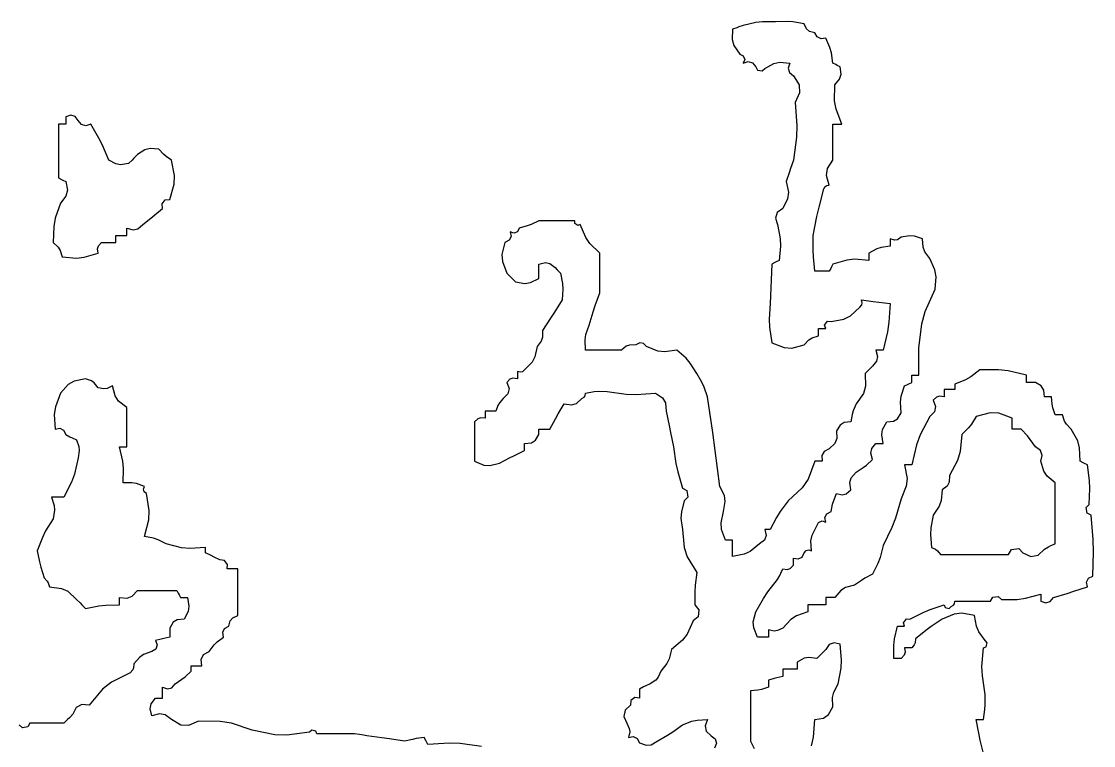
# Model space of a CAD drawing. Extents: x -737978 to 768813, y -372247 to 1140308.
# Drawn here: x -18288 to -17534, y -23814 to -23305 of the extents above; entities that cross this region are included whole.
import ezdxf

# ---------------------------------------------------------------- set-up
doc = ezdxf.new("R2010")
doc.units = 0
doc.header["$LTSCALE"] = 1000
doc.header["$MEASUREMENT"] = 0
doc.layers.get('0').update_dxf_attribs({"linetype": 'CONTINUOUS'})

# ---------------------------------------------------------------- blocks, each defined once
blk = doc.blocks.new('黄履优')
for p, q in [((1.247807, 0.604022), (1.241932, 0.602629)), ((1.250897, 0.604366), (1.247807, 0.604022)), ((1.256935, 0.604296), (1.250897, 0.604366)), ((1.262275, 0.60452), (1.256935, 0.604296)), ((1.265001, 0.60435), (1.262275, 0.60452)), ((1.270271, 0.603462), (1.265001, 0.60435)), ((1.271333, 0.601085), (1.270271, 0.603462)), ((1.236931, 0.600962), (1.236727, 0.596112)), ((1.238931, 0.601629), (1.236931, 0.600962)), ((1.239932, 0.601962), (1.238931, 0.601629)), ((1.241932, 0.602629), (1.239932, 0.601962)), ((1.272742, 0.59991), (1.271333, 0.601085)), ((1.275272, 0.599295), (1.272742, 0.59991)), ((1.276289, 0.597302), (1.275272, 0.599295)), ((1.236727, 0.596112), (1.23753, 0.593303)), ((1.23753, 0.593303), (1.240265, 0.589293)), ((1.27807, 0.596412), (1.276289, 0.597302)), ((1.280274, 0.596794), (1.27807, 0.596412)), ((1.282217, 0.592346), (1.280274, 0.596794)), ((1.240265, 0.589293), (1.241892, 0.588534)), ((1.241892, 0.588534), (1.242587, 0.586797)), ((1.282907, 0.589929), (1.282217, 0.592346)), ((1.283608, 0.585125), (1.282907, 0.589929)), ((1.242587, 0.586797), (1.241932, 0.585125)), ((1.241932, 0.585125), (1.244223, 0.585928)), ((1.244223, 0.585928), (1.246246, 0.58535)), ((1.246246, 0.58535), (1.247767, 0.583458)), ((1.247767, 0.583458), (1.248542, 0.581945)), ((1.251934, 0.582624), (1.256057, 0.58503)), ((1.256057, 0.58503), (1.258856, 0.58563)), ((1.258856, 0.58563), (1.263603, 0.585125)), ((1.263603, 0.585125), (1.2628, 0.582834)), ((1.284941, 0.584458), (1.283608, 0.585125)), ((1.285608, 0.584125), (1.284941, 0.584458)), ((1.286942, 0.583458), (1.285608, 0.584125)), ((1.287417, 0.58001), (1.286942, 0.583458)), ((1.248542, 0.581945), (1.250637, 0.581526)), ((1.250637, 0.581526), (1.251934, 0.582624)), ((1.2628, 0.582834), (1.263379, 0.580811)), ((1.263379, 0.580811), (1.26527, 0.57929)), ((1.26527, 0.57929), (1.26786, 0.574999)), ((1.286736, 0.57774), (1.287417, 0.58001)), ((1.26786, 0.574999), (1.2681, 0.571385)), ((1.284343, 0.567668), (1.284441, 0.575123)), ((1.284441, 0.575123), (1.286736, 0.57774)), ((1.2681, 0.571385), (1.266104, 0.566788)), ((1.266104, 0.566788), (1.266893, 0.556143)), ((1.285059, 0.563728), (1.284343, 0.567668)), ((1.287775, 0.556786), (1.285059, 0.563728)), ((0.929155, 0.560923), (0.926865, 0.56012)), ((0.926865, 0.56012), (0.926865, 0.558786)), ((0.926865, 0.558786), (0.926865, 0.558119)), ((0.931179, 0.560344), (0.929155, 0.560923)), ((0.932699, 0.558453), (0.931179, 0.560344)), ((0.93422, 0.556561), (0.932699, 0.558453)), ((0.924864, 0.556786), (0.923531, 0.556786)), ((0.923531, 0.556786), (0.923531, 0.546783)), ((0.925531, 0.556786), (0.924864, 0.556786)), ((0.926865, 0.556786), (0.925531, 0.556786)), ((0.926865, 0.558119), (0.926865, 0.556786)), ((0.936243, 0.555983), (0.93422, 0.556561)), ((0.938534, 0.556786), (0.936243, 0.555983)), ((0.94227, 0.550334), (0.938534, 0.556786)), ((1.266893, 0.556143), (1.266722, 0.55069)), ((1.283608, 0.550118), (1.283608, 0.556786)), ((1.283608, 0.556786), (1.285275, 0.556786)), ((1.285275, 0.556786), (1.286108, 0.556786)), ((1.286108, 0.556786), (1.287775, 0.556786)), ((0.94395, 0.546975), (0.94227, 0.550334)), ((1.266722, 0.55069), (1.26527, 0.540115)), ((1.283608, 0.546783), (1.283608, 0.550118)), ((0.923531, 0.546783), (0.923531, 0.541782)), ((0.946869, 0.540115), (0.94395, 0.546975)), ((0.963673, 0.544848), (0.960205, 0.542616)), ((0.966097, 0.545454), (0.963673, 0.544848)), ((0.970207, 0.545116), (0.966097, 0.545454)), ((0.972287, 0.542853), (0.970207, 0.545116)), ((1.283608, 0.540115), (1.283608, 0.546783)), ((0.923531, 0.541782), (0.923531, 0.53178)), ((0.950134, 0.538316), (0.946869, 0.540115)), ((0.956038, 0.538448), (0.952349, 0.537914)), ((0.957705, 0.540115), (0.956038, 0.538448)), ((0.958538, 0.540949), (0.957705, 0.540115)), ((0.960205, 0.542616), (0.958538, 0.540949)), ((0.973487, 0.541824), (0.972287, 0.542853)), ((0.976042, 0.540115), (0.973487, 0.541824)), ((0.977479, 0.532915), (0.976042, 0.540115)), ((1.26527, 0.540115), (1.263937, 0.536115)), ((1.281016, 0.536176), (1.283608, 0.540115)), ((0.952349, 0.537914), (0.950134, 0.538316)), ((1.26327, 0.534114), (1.261936, 0.530113)), ((1.263937, 0.536115), (1.26327, 0.534114)), ((1.280556, 0.532953), (1.281016, 0.536176)), ((0.923531, 0.53178), (0.924864, 0.531113)), ((0.924864, 0.531113), (0.925531, 0.53078)), ((0.925531, 0.53078), (0.926865, 0.530113)), ((0.926865, 0.530113), (0.927626, 0.52606)), ((0.975208, 0.521778), (0.977293, 0.528819)), ((0.977293, 0.528819), (0.977479, 0.532915)), ((1.261936, 0.530113), (1.262877, 0.525156)), ((1.281941, 0.528446), (1.280556, 0.532953)), ((0.927626, 0.52606), (0.926943, 0.523329)), ((1.262877, 0.525156), (1.262476, 0.522148)), ((1.27717, 0.518177), (1.27944, 0.526779)), ((1.27944, 0.526779), (1.280047, 0.527817)), ((1.280047, 0.527817), (1.280749, 0.528285)), ((1.280749, 0.528285), (1.281941, 0.528446)), ((0.924364, 0.520111), (0.921949, 0.513058)), ((0.926943, 0.523329), (0.924364, 0.520111)), ((0.971623, 0.519731), (0.973085, 0.521558)), ((0.971874, 0.517611), (0.971623, 0.519731)), ((0.973085, 0.521558), (0.975208, 0.521778)), ((1.262476, 0.522148), (1.260269, 0.517611)), ((0.966403, 0.513073), (0.968237, 0.514574)), ((0.968237, 0.514574), (0.971874, 0.517611)), ((1.257757, 0.515689), (1.256912, 0.513154)), ((1.260269, 0.517611), (1.257757, 0.515689)), ((1.274439, 0.505108), (1.276168, 0.513835)), ((1.276168, 0.513835), (1.27717, 0.518177)), ((0.921252, 0.509226), (0.92103, 0.501774)), ((0.921949, 0.513058), (0.921252, 0.509226)), ((0.960322, 0.508168), (0.962706, 0.510109)), ((0.962706, 0.510109), (0.966403, 0.513073)), ((1.1415, 0.509498), (1.137743, 0.508442)), ((1.143354, 0.510172), (1.1415, 0.509498)), ((1.146912, 0.511776), (1.143354, 0.510172)), ((1.15358, 0.511776), (1.146912, 0.511776)), ((1.156914, 0.511776), (1.15358, 0.511776)), ((1.163582, 0.511776), (1.156914, 0.511776)), ((1.163608, 0.510574), (1.163582, 0.511776)), ((1.164963, 0.50967), (1.163608, 0.510574)), ((1.166082, 0.510109), (1.164963, 0.50967)), ((1.168632, 0.504159), (1.166082, 0.510109)), ((1.256912, 0.513154), (1.257769, 0.510109)), ((1.257769, 0.510109), (1.259094, 0.503565)), ((0.950203, 0.503774), (0.950203, 0.505108)), ((0.950203, 0.505108), (0.952203, 0.505108)), ((0.950203, 0.503107), (0.950203, 0.503774)), ((0.952203, 0.505108), (0.953204, 0.505108)), ((0.953204, 0.505108), (0.955204, 0.505108)), ((0.955204, 0.507108), (0.955204, 0.508442)), ((0.955204, 0.508442), (0.958185, 0.507693)), ((0.955204, 0.506442), (0.955204, 0.507108)), ((0.955204, 0.505108), (0.955204, 0.506442)), ((0.958185, 0.507693), (0.960322, 0.508168)), ((1.133958, 0.504571), (1.133067, 0.50279)), ((1.135247, 0.50612), (1.133576, 0.506775)), ((1.133576, 0.506775), (1.133958, 0.504571)), ((1.136984, 0.506815), (1.135247, 0.50612)), ((1.137743, 0.508442), (1.136984, 0.506815)), ((1.170609, 0.501284), (1.168632, 0.504159)), ((1.259094, 0.503565), (1.259268, 0.500082)), ((1.274482, 0.498432), (1.274439, 0.505108)), ((1.315281, 0.504274), (1.313639, 0.503084)), ((1.319245, 0.504913), (1.315281, 0.504274)), ((1.32148, 0.504726), (1.319245, 0.504913)), ((1.325283, 0.503441), (1.32148, 0.504726)), ((0.92103, 0.501774), (0.923283, 0.499579)), ((0.923283, 0.499579), (0.924212, 0.498093)), ((0.94163, 0.498868), (0.942087, 0.500241)), ((0.941868, 0.496773), (0.94163, 0.498868)), ((0.942087, 0.500241), (0.943535, 0.501774)), ((0.943535, 0.501774), (0.946202, 0.501774)), ((0.946202, 0.501774), (0.947536, 0.501774)), ((0.947536, 0.501774), (0.950203, 0.501774)), ((0.950203, 0.501774), (0.950203, 0.503107)), ((1.131075, 0.501774), (1.129707, 0.496263)), ((1.133067, 0.50279), (1.131075, 0.501774)), ((1.175251, 0.496773), (1.170609, 0.501284)), ((1.259268, 0.500082), (1.258602, 0.493439)), ((1.303979, 0.498795), (1.300278, 0.496773)), ((1.306106, 0.499504), (1.303979, 0.498795)), ((1.31028, 0.500107), (1.306106, 0.499504)), ((1.312219, 0.502847), (1.31028, 0.503441)), ((1.31028, 0.503441), (1.31028, 0.502107)), ((1.31028, 0.502107), (1.31028, 0.50144)), ((1.31028, 0.50144), (1.31028, 0.500107)), ((1.313639, 0.503084), (1.312219, 0.502847)), ((1.325525, 0.499546), (1.325283, 0.503441)), ((1.326301, 0.497413), (1.325525, 0.499546)), ((0.924212, 0.498093), (0.925198, 0.495106)), ((0.925198, 0.495106), (0.931878, 0.494572)), ((0.931878, 0.494572), (0.935426, 0.494927)), ((0.935426, 0.494927), (0.941868, 0.496773)), ((1.129707, 0.496263), (1.129904, 0.492916)), ((1.175251, 0.489438), (1.175251, 0.496773)), ((1.27465, 0.495085), (1.274482, 0.498432)), ((1.275272, 0.488438), (1.27465, 0.495085)), ((1.29005, 0.493618), (1.283608, 0.491772)), ((1.293598, 0.493973), (1.29005, 0.493618)), ((1.300278, 0.493439), (1.293598, 0.493973)), ((1.300278, 0.496773), (1.300278, 0.495439)), ((1.300278, 0.495439), (1.300278, 0.494772)), ((1.300278, 0.494772), (1.300278, 0.493439)), ((1.328617, 0.494272), (1.326301, 0.497413)), ((1.331023, 0.489044), (1.328617, 0.494272)), ((1.129904, 0.492916), (1.131909, 0.487604)), ((1.146912, 0.491772), (1.149893, 0.49252)), ((1.146912, 0.489105), (1.146912, 0.491772)), ((1.146912, 0.487771), (1.146912, 0.489105)), ((1.149893, 0.49252), (1.15203, 0.492046)), ((1.15203, 0.492046), (1.154413, 0.490105)), ((1.154413, 0.490105), (1.155414, 0.489105)), ((1.155414, 0.489105), (1.155914, 0.488604)), ((1.155914, 0.488604), (1.156914, 0.487604)), ((1.175251, 0.48577), (1.175251, 0.489438)), ((1.255268, 0.491772), (1.25488, 0.48444)), ((1.256602, 0.492439), (1.255268, 0.491772)), ((1.257269, 0.492772), (1.256602, 0.492439)), ((1.258602, 0.493439), (1.257269, 0.492772)), ((1.282607, 0.489771), (1.281941, 0.488438)), ((1.282941, 0.490438), (1.282607, 0.489771)), ((1.283608, 0.491772), (1.282941, 0.490438)), ((1.331589, 0.485839), (1.331023, 0.489044)), ((1.131909, 0.487604), (1.133576, 0.485937)), ((1.133576, 0.485937), (1.134409, 0.485104)), ((1.134409, 0.485104), (1.136076, 0.483437)), ((1.142993, 0.483136), (1.146912, 0.485104)), ((1.146912, 0.485104), (1.146912, 0.487771)), ((1.156914, 0.487604), (1.157906, 0.482691)), ((1.175251, 0.478436), (1.175251, 0.48577)), ((1.25488, 0.48444), (1.254714, 0.480772)), ((1.27794, 0.488438), (1.275272, 0.488438)), ((1.279273, 0.488438), (1.27794, 0.488438)), ((1.281941, 0.488438), (1.279273, 0.488438)), ((1.331118, 0.480103), (1.331589, 0.485839)), ((1.136076, 0.483437), (1.140405, 0.482738)), ((1.140405, 0.482738), (1.142993, 0.483136)), ((1.158079, 0.480103), (1.157747, 0.475102)), ((1.157906, 0.482691), (1.158079, 0.480103)), ((1.254714, 0.480772), (1.254435, 0.473434)), ((1.326493, 0.469678), (1.331118, 0.480103)), ((1.157747, 0.475102), (1.154079, 0.469434)), ((1.173065, 0.472499), (1.175251, 0.478436)), ((1.297259, 0.473764), (1.296944, 0.475102)), ((1.296944, 0.475102), (1.302278, 0.474435)), ((1.297018, 0.4728), (1.297259, 0.473764)), ((1.302278, 0.474435), (1.304945, 0.474101)), ((1.304945, 0.474101), (1.31028, 0.473434)), ((1.154079, 0.469434), (1.152245, 0.4666)), ((1.17025, 0.463432), (1.172063, 0.469493)), ((1.172063, 0.469493), (1.173065, 0.472499)), ((1.254435, 0.473434), (1.253987, 0.466106)), ((1.291761, 0.467686), (1.29611, 0.471767)), ((1.29611, 0.471767), (1.297018, 0.4728)), ((1.31028, 0.473434), (1.309597, 0.464691)), ((1.324924, 0.463926), (1.326493, 0.469678)), ((1.152245, 0.4666), (1.148579, 0.460932)), ((1.253987, 0.466106), (1.254157, 0.462355)), ((1.279755, 0.46335), (1.281108, 0.465154)), ((1.281108, 0.465154), (1.282774, 0.465099)), ((1.282774, 0.465099), (1.288649, 0.46613)), ((1.288649, 0.46613), (1.291761, 0.467686)), ((1.309597, 0.464691), (1.308922, 0.460308)), ((1.323616, 0.452597), (1.324924, 0.463926)), ((1.148579, 0.460932), (1.14858, 0.457769)), ((1.168403, 0.456475), (1.168758, 0.458959)), ((1.168758, 0.458959), (1.17025, 0.463432)), ((1.254157, 0.462355), (1.255268, 0.455097)), ((1.27694, 0.460432), (1.27694, 0.461765)), ((1.27694, 0.461765), (1.278273, 0.461765)), ((1.27694, 0.459765), (1.27694, 0.460432)), ((1.27694, 0.458431), (1.27694, 0.459765)), ((1.278273, 0.461765), (1.27894, 0.461765)), ((1.27894, 0.461765), (1.280274, 0.461765)), ((1.280274, 0.461765), (1.279755, 0.46335)), ((1.308922, 0.460308), (1.306946, 0.451763)), ((1.147977, 0.45596), (1.146078, 0.45343)), ((1.14858, 0.457769), (1.147977, 0.45596)), ((1.168583, 0.451763), (1.168403, 0.456475)), ((1.189076, 0.454124), (1.187489, 0.453528)), ((1.191921, 0.454264), (1.189076, 0.454124)), ((1.193747, 0.455148), (1.191921, 0.454264)), ((1.195483, 0.454858), (1.193747, 0.455148)), ((1.196922, 0.45343), (1.195483, 0.454858)), ((1.255268, 0.455097), (1.260879, 0.452943)), ((1.264456, 0.452744), (1.270271, 0.454264)), ((1.270271, 0.454264), (1.272466, 0.456517)), ((1.272466, 0.456517), (1.273953, 0.457446)), ((1.273953, 0.457446), (1.27694, 0.458431)), ((1.146078, 0.45343), (1.145055, 0.448615)), ((1.175251, 0.451763), (1.168583, 0.451763)), ((1.178585, 0.451763), (1.175251, 0.451763)), ((1.185253, 0.451763), (1.178585, 0.451763)), ((1.187489, 0.453528), (1.185253, 0.451763)), ((1.20221, 0.451282), (1.196922, 0.45343)), ((1.205451, 0.450901), (1.20221, 0.451282)), ((1.211092, 0.451763), (1.205451, 0.450901)), ((1.21536, 0.448018), (1.211092, 0.451763)), ((1.260879, 0.452943), (1.264456, 0.452744)), ((1.304945, 0.451763), (1.303612, 0.451763)), ((1.303612, 0.451763), (1.304361, 0.448782)), ((1.304361, 0.448782), (1.303886, 0.446645)), ((1.305612, 0.451763), (1.304945, 0.451763)), ((1.306946, 0.451763), (1.305612, 0.451763)), ((1.323616, 0.447596), (1.323616, 0.452597)), ((1.1437, 0.4461), (1.140244, 0.442595)), ((1.145055, 0.448615), (1.1437, 0.4461)), ((1.217274, 0.445756), (1.21536, 0.448018)), ((1.220261, 0.440928), (1.217274, 0.445756)), ((1.301945, 0.444262), (1.300611, 0.442928)), ((1.303886, 0.446645), (1.301945, 0.444262)), ((1.323616, 0.445095), (1.323616, 0.447596)), ((1.323616, 0.440094), (1.323616, 0.445095)), ((1.138248, 0.441446), (1.13691, 0.441761)), ((1.13691, 0.441761), (1.13691, 0.440427)), ((1.13691, 0.440427), (1.13691, 0.439761)), ((1.13691, 0.439761), (1.13691, 0.438427)), ((1.139211, 0.441687), (1.138248, 0.441446)), ((1.140244, 0.442595), (1.139211, 0.441687)), ((1.22271, 0.43683), (1.220261, 0.440928)), ((1.299944, 0.442261), (1.298611, 0.440928)), ((1.298611, 0.440928), (1.298761, 0.435022)), ((1.300611, 0.442928), (1.299944, 0.442261)), ((1.320282, 0.43876), (1.320282, 0.440094)), ((1.320282, 0.440094), (1.321616, 0.440094)), ((1.320282, 0.438094), (1.320282, 0.43876)), ((1.321616, 0.440094), (1.322283, 0.440094)), ((1.322283, 0.440094), (1.323616, 0.440094)), ((1.347693, 0.439318), (1.345273, 0.437935)), ((1.351956, 0.442595), (1.347693, 0.439318)), ((1.360682, 0.442621), (1.351956, 0.442595)), ((1.365136, 0.442107), (1.360682, 0.442621)), ((1.373627, 0.440094), (1.365136, 0.442107)), ((1.373627, 0.43876), (1.373627, 0.440094)), ((1.373627, 0.438094), (1.373627, 0.43876)), ((0.927974, 0.435742), (0.924364, 0.431759)), ((0.930769, 0.437339), (0.927974, 0.435742)), ((0.936033, 0.438427), (0.930769, 0.437339)), ((0.938763, 0.437546), (0.936033, 0.438427)), ((0.94015, 0.436556), (0.938763, 0.437546)), ((0.941868, 0.434259), (0.94015, 0.436556)), ((0.944509, 0.433758), (0.941868, 0.434259)), ((0.9461, 0.433957), (0.944509, 0.433758)), ((0.948536, 0.435093), (0.9461, 0.433957)), ((0.949863, 0.430471), (0.948536, 0.435093)), ((1.133442, 0.438208), (1.131909, 0.43676)), ((1.131909, 0.43676), (1.133, 0.433887)), ((1.133, 0.433887), (1.132447, 0.431399)), ((1.134814, 0.438665), (1.133442, 0.438208)), ((1.13691, 0.438427), (1.134814, 0.438665)), ((1.223733, 0.434614), (1.22271, 0.43683)), ((1.225262, 0.430092), (1.223733, 0.434614)), ((1.298761, 0.435022), (1.297767, 0.431642)), ((1.315391, 0.430294), (1.316948, 0.435093)), ((1.316948, 0.435093), (1.318282, 0.43576)), ((1.318282, 0.43576), (1.318948, 0.436093)), ((1.318948, 0.436093), (1.320282, 0.43676)), ((1.320282, 0.43676), (1.320282, 0.438094)), ((1.345273, 0.437935), (1.340286, 0.435926)), ((1.340286, 0.435926), (1.340286, 0.434926)), ((1.340286, 0.434926), (1.340286, 0.434426)), ((1.340286, 0.434426), (1.340286, 0.433426)), ((1.373627, 0.43676), (1.373627, 0.438094)), ((1.375294, 0.43676), (1.373627, 0.43676)), ((1.376127, 0.43676), (1.375294, 0.43676)), ((1.377794, 0.43676), (1.376127, 0.43676)), ((1.380486, 0.435133), (1.377794, 0.43676)), ((1.381679, 0.433224), (1.380486, 0.435133)), ((0.924364, 0.431759), (0.92208, 0.425415)), ((0.951449, 0.428094), (0.949863, 0.430471)), ((1.130241, 0.429258), (1.128508, 0.427204)), ((1.132447, 0.431399), (1.130241, 0.429258)), ((1.164299, 0.426963), (1.166916, 0.429258)), ((1.166916, 0.429258), (1.167954, 0.429865)), ((1.167954, 0.429865), (1.168422, 0.430568)), ((1.168422, 0.430568), (1.168583, 0.431759)), ((1.168583, 0.431759), (1.172527, 0.43251)), ((1.172527, 0.43251), (1.174571, 0.43268)), ((1.174571, 0.43268), (1.178585, 0.432592)), ((1.178585, 0.432592), (1.1875, 0.4313)), ((1.1875, 0.4313), (1.192104, 0.431129)), ((1.192104, 0.431129), (1.20109, 0.431759)), ((1.20109, 0.431759), (1.204335, 0.429617)), ((1.204335, 0.429617), (1.205729, 0.427295)), ((1.227713, 0.413439), (1.225262, 0.430092)), ((1.297767, 0.431642), (1.294443, 0.426758)), ((1.315036, 0.42763), (1.315391, 0.430294)), ((1.331818, 0.429872), (1.330284, 0.428425)), ((1.33319, 0.43033), (1.331818, 0.429872)), ((1.335285, 0.430092), (1.33319, 0.43033)), ((1.337286, 0.433426), (1.335285, 0.433426)), ((1.335285, 0.433426), (1.335285, 0.432092)), ((1.335285, 0.432092), (1.335285, 0.431426)), ((1.335285, 0.431426), (1.335285, 0.430092)), ((1.338286, 0.433426), (1.337286, 0.433426)), ((1.340286, 0.433426), (1.338286, 0.433426)), ((1.381962, 0.430092), (1.381679, 0.433224)), ((1.383296, 0.430092), (1.381962, 0.430092)), ((1.383962, 0.430092), (1.383296, 0.430092)), ((1.385296, 0.430092), (1.383962, 0.430092)), ((1.385564, 0.426702), (1.385296, 0.430092)), ((0.92208, 0.425415), (0.921542, 0.421824)), ((0.955204, 0.425091), (0.951449, 0.428094)), ((0.955204, 0.417756), (0.955204, 0.425091)), ((1.127798, 0.42596), (1.126907, 0.423424)), ((1.128508, 0.427204), (1.127798, 0.42596)), ((1.155914, 0.42209), (1.158581, 0.426758)), ((1.158581, 0.426758), (1.162029, 0.426283)), ((1.162029, 0.426283), (1.164299, 0.426963)), ((1.205729, 0.427295), (1.206091, 0.423424)), ((1.294443, 0.426758), (1.293094, 0.423549)), ((1.315281, 0.42259), (1.315036, 0.42763)), ((1.330284, 0.428425), (1.331376, 0.425551)), ((1.331376, 0.425551), (1.330823, 0.423064)), ((1.385907, 0.424989), (1.385564, 0.426702)), ((1.386963, 0.421757), (1.385907, 0.424989)), ((0.921542, 0.421824), (0.921864, 0.415089)), ((1.118439, 0.41987), (1.116905, 0.418423)), ((1.119811, 0.420328), (1.118439, 0.41987)), ((1.121906, 0.42009), (1.119811, 0.420328)), ((1.123907, 0.423424), (1.121906, 0.423424)), ((1.121906, 0.423424), (1.121906, 0.42209)), ((1.121906, 0.42209), (1.121906, 0.421423)), ((1.121906, 0.421423), (1.121906, 0.42009)), ((1.124907, 0.423424), (1.123907, 0.423424)), ((1.126907, 0.423424), (1.124907, 0.423424)), ((1.151913, 0.415089), (1.15458, 0.419756)), ((1.15458, 0.419756), (1.155914, 0.42209)), ((1.206091, 0.423424), (1.207425, 0.416756)), ((1.292582, 0.421844), (1.291943, 0.418423)), ((1.293094, 0.423549), (1.292582, 0.421844)), ((1.311746, 0.418706), (1.313654, 0.419898)), ((1.313654, 0.419898), (1.315281, 0.42259)), ((1.328617, 0.420923), (1.324238, 0.412381)), ((1.330823, 0.423064), (1.328617, 0.420923)), ((1.350289, 0.420923), (1.347994, 0.417323)), ((1.35675, 0.422605), (1.350289, 0.420923)), ((1.360697, 0.422407), (1.35675, 0.422605)), ((1.366959, 0.42009), (1.360697, 0.422407)), ((1.366959, 0.418089), (1.366959, 0.42009)), ((1.388297, 0.421757), (1.386963, 0.421757)), ((1.388963, 0.421757), (1.388297, 0.421757)), ((1.390297, 0.421757), (1.388963, 0.421757)), ((1.391283, 0.41877), (1.390297, 0.421757)), ((0.921864, 0.415089), (0.924067, 0.415471)), ((0.924067, 0.415471), (0.925849, 0.414581)), ((0.925849, 0.414581), (0.926865, 0.412588)), ((0.955204, 0.414088), (0.955204, 0.417756)), ((0.955204, 0.406754), (0.955204, 0.414088)), ((1.116905, 0.418423), (1.116905, 0.411088)), ((1.146912, 0.414088), (1.146912, 0.415089)), ((1.146912, 0.415089), (1.148912, 0.415089)), ((1.146912, 0.413588), (1.146912, 0.414088)), ((1.148912, 0.415089), (1.149912, 0.415089)), ((1.149912, 0.415089), (1.151913, 0.415089)), ((1.207425, 0.416756), (1.208091, 0.413422)), ((1.286902, 0.416947), (1.285275, 0.414255)), ((1.285275, 0.414255), (1.285492, 0.410671)), ((1.28881, 0.41814), (1.286902, 0.416947)), ((1.291943, 0.418423), (1.28881, 0.41814)), ((1.306328, 0.412429), (1.306728, 0.414831)), ((1.306728, 0.414831), (1.308613, 0.418423)), ((1.308613, 0.418423), (1.311746, 0.418706)), ((1.346629, 0.415617), (1.34362, 0.412588)), ((1.347994, 0.417323), (1.346629, 0.415617)), ((1.366959, 0.417089), (1.366959, 0.418089)), ((1.366959, 0.415089), (1.366959, 0.417089)), ((1.368626, 0.415089), (1.366959, 0.415089)), ((1.369459, 0.415089), (1.368626, 0.415089)), ((1.371126, 0.415089), (1.369459, 0.415089)), ((1.374034, 0.411962), (1.371126, 0.415089)), ((1.392212, 0.417284), (1.391283, 0.41877)), ((1.394465, 0.415089), (1.392212, 0.417284)), ((1.397426, 0.409609), (1.394465, 0.415089)), ((0.926865, 0.412588), (0.928803, 0.411471)), ((0.928803, 0.411471), (0.92981, 0.410968)), ((0.92981, 0.410968), (0.931866, 0.410088)), ((0.931866, 0.410088), (0.932939, 0.406913)), ((1.116905, 0.411088), (1.116905, 0.40742)), ((1.143376, 0.408703), (1.145285, 0.409896)), ((1.145285, 0.409896), (1.146912, 0.412588)), ((1.146912, 0.412588), (1.146912, 0.413588)), ((1.208091, 0.413422), (1.209425, 0.406754)), ((1.22888, 0.405103), (1.227713, 0.413439)), ((1.285492, 0.410671), (1.28457, 0.408366)), ((1.306946, 0.408421), (1.306328, 0.412429)), ((1.324238, 0.412381), (1.322524, 0.407752)), ((1.34362, 0.412588), (1.342824, 0.404612)), ((1.375382, 0.410277), (1.374034, 0.411962)), ((1.377794, 0.406754), (1.375382, 0.410277)), ((1.398343, 0.406307), (1.397426, 0.409609)), ((0.933122, 0.405076), (0.932699, 0.401753)), ((0.932939, 0.406913), (0.933122, 0.405076)), ((0.953328, 0.400213), (0.95187, 0.406754)), ((0.95187, 0.406754), (0.953204, 0.406754)), ((0.953204, 0.406754), (0.95387, 0.406754)), ((0.95387, 0.406754), (0.955204, 0.406754)), ((1.116905, 0.40742), (1.116905, 0.400085)), ((1.135553, 0.402799), (1.140244, 0.405087)), ((1.140244, 0.408421), (1.143376, 0.408703)), ((1.140244, 0.407087), (1.140244, 0.408421)), ((1.140244, 0.40642), (1.140244, 0.407087)), ((1.140244, 0.405087), (1.140244, 0.40642)), ((1.209425, 0.406754), (1.210628, 0.398999)), ((1.231096, 0.388416), (1.22888, 0.405103)), ((1.27954, 0.40471), (1.278431, 0.402768)), ((1.281941, 0.40592), (1.27954, 0.40471)), ((1.28457, 0.408366), (1.281941, 0.40592)), ((1.301286, 0.403921), (1.301743, 0.40598)), ((1.301945, 0.400919), (1.301286, 0.403921)), ((1.301743, 0.40598), (1.303612, 0.408421)), ((1.303612, 0.408421), (1.304945, 0.408421)), ((1.304945, 0.408421), (1.305612, 0.408421)), ((1.305612, 0.408421), (1.306946, 0.408421)), ((1.322524, 0.407752), (1.320282, 0.398418)), ((1.342824, 0.404612), (1.341568, 0.400485)), ((1.380135, 0.40513), (1.377794, 0.406754)), ((1.380991, 0.402848), (1.380135, 0.40513)), ((1.398632, 0.400085), (1.398343, 0.406307)), ((0.932699, 0.401753), (0.930918, 0.394154)), ((0.953671, 0.396783), (0.953328, 0.400213)), ((1.116905, 0.400085), (1.121223, 0.39828)), ((1.124044, 0.398078), (1.128574, 0.399252)), ((1.128574, 0.399252), (1.133219, 0.401631)), ((1.133219, 0.401631), (1.135553, 0.402799)), ((1.210628, 0.398999), (1.211468, 0.395137)), ((1.275272, 0.400085), (1.27205, 0.391813)), ((1.276606, 0.400085), (1.275272, 0.400085)), ((1.277273, 0.400085), (1.276606, 0.400085)), ((1.278607, 0.400085), (1.277273, 0.400085)), ((1.278431, 0.402768), (1.278607, 0.400085)), ((1.299171, 0.398319), (1.301945, 0.400919)), ((1.341568, 0.400485), (1.337786, 0.393417)), ((1.380295, 0.400085), (1.380991, 0.402848)), ((1.38164, 0.395469), (1.380295, 0.400085)), ((1.399966, 0.399419), (1.398632, 0.400085)), ((1.400633, 0.399085), (1.399966, 0.399419)), ((1.401966, 0.398418), (1.400633, 0.399085)), ((0.930918, 0.394154), (0.929547, 0.390383)), ((0.953537, 0.390083), (0.953671, 0.396783)), ((1.121223, 0.39828), (1.124044, 0.398078)), ((1.211468, 0.395137), (1.213593, 0.387583)), ((1.292148, 0.392467), (1.294443, 0.395084)), ((1.294443, 0.395084), (1.297646, 0.397133)), ((1.297646, 0.397133), (1.299171, 0.398319)), ((1.318282, 0.398418), (1.316948, 0.398418)), ((1.316948, 0.398418), (1.318104, 0.392154)), ((1.318948, 0.398418), (1.318282, 0.398418)), ((1.320282, 0.398418), (1.318948, 0.398418)), ((1.383219, 0.393101), (1.38164, 0.395469)), ((1.40285, 0.391129), (1.401966, 0.398418)), ((0.929547, 0.390383), (0.926031, 0.383415)), ((0.957593, 0.390079), (0.953537, 0.390083)), ((0.959701, 0.389728), (0.957593, 0.390079)), ((0.963539, 0.388416), (0.959701, 0.389728)), ((1.27205, 0.391813), (1.269293, 0.387769)), ((1.291467, 0.390198), (1.292148, 0.392467)), ((1.291943, 0.386749), (1.291467, 0.390198)), ((1.318104, 0.392154), (1.317716, 0.388468)), ((1.337708, 0.390436), (1.33679, 0.388601)), ((1.337786, 0.393417), (1.337708, 0.390436)), ((1.386963, 0.390083), (1.383219, 0.393101)), ((1.386963, 0.378748), (1.386963, 0.390083)), ((1.403018, 0.38742), (1.40285, 0.391129)), ((0.963016, 0.387145), (0.963539, 0.388416)), ((0.963313, 0.385958), (0.963016, 0.387145)), ((0.964373, 0.385082), (0.963313, 0.385958)), ((0.965614, 0.37717), (0.964373, 0.385082)), ((1.213593, 0.387583), (1.215661, 0.386451)), ((1.215661, 0.386451), (1.216095, 0.383414)), ((1.233174, 0.384184), (1.231096, 0.388416)), ((1.233573, 0.381392), (1.233174, 0.384184)), ((1.269293, 0.387769), (1.26277, 0.381748)), ((1.283984, 0.38185), (1.285275, 0.385082)), ((1.285275, 0.385082), (1.287972, 0.384553)), ((1.287972, 0.384553), (1.289811, 0.385013)), ((1.289811, 0.385013), (1.291943, 0.386749)), ((1.317716, 0.388468), (1.315281, 0.382582)), ((1.334452, 0.386749), (1.333949, 0.381818)), ((1.33679, 0.388601), (1.334452, 0.386749)), ((1.4028, 0.380081), (1.403018, 0.38742)), ((0.92253, 0.383415), (0.920197, 0.383415)), ((0.920197, 0.383415), (0.921482, 0.379612)), ((0.921482, 0.379612), (0.921668, 0.377377)), ((0.923697, 0.383415), (0.92253, 0.383415)), ((0.926031, 0.383415), (0.923697, 0.383415)), ((1.214426, 0.381748), (1.213131, 0.376563)), ((1.216095, 0.383414), (1.214426, 0.381748)), ((1.232763, 0.376747), (1.233573, 0.381392)), ((1.26277, 0.381748), (1.259045, 0.376679)), ((1.282774, 0.376747), (1.283476, 0.380156)), ((1.283476, 0.380156), (1.283984, 0.38185)), ((1.315281, 0.382582), (1.312728, 0.373652)), ((1.333019, 0.379214), (1.330284, 0.37508)), ((1.333949, 0.381818), (1.333019, 0.379214)), ((1.401418, 0.378596), (1.4028, 0.380081)), ((0.921668, 0.377377), (0.92103, 0.373413)), ((0.965434, 0.372859), (0.965614, 0.37717)), ((1.213131, 0.376563), (1.212954, 0.373719)), ((1.231661, 0.371517), (1.232763, 0.376747)), ((1.257359, 0.373982), (1.254435, 0.368412)), ((1.259045, 0.376679), (1.257359, 0.373982)), ((1.279891, 0.37395), (1.280782, 0.375731)), ((1.280274, 0.371746), (1.279891, 0.37395)), ((1.280782, 0.375731), (1.282774, 0.376747)), ((1.330284, 0.37508), (1.329151, 0.369177)), ((1.386963, 0.37308), (1.386963, 0.378748)), ((1.401845, 0.376037), (1.401418, 0.378596)), ((1.403633, 0.37508), (1.401845, 0.376037)), ((1.404642, 0.363784), (1.403633, 0.37508)), ((0.92103, 0.373413), (0.917508, 0.367702)), ((0.963539, 0.365078), (0.965434, 0.372859)), ((1.212954, 0.373719), (1.213593, 0.368412)), ((1.231852, 0.368463), (1.231661, 0.371517)), ((1.273949, 0.365821), (1.276106, 0.370079)), ((1.276106, 0.370079), (1.276865, 0.371706)), ((1.276865, 0.371706), (1.278602, 0.372401)), ((1.278602, 0.372401), (1.280274, 0.371746)), ((1.311034, 0.36925), (1.306946, 0.36091)), ((1.312728, 0.373652), (1.311034, 0.36925)), ((1.329151, 0.369177), (1.328978, 0.366069)), ((1.386963, 0.361744), (1.386963, 0.37308)), ((0.915984, 0.364654), (0.913529, 0.35841)), ((0.917508, 0.367702), (0.915984, 0.364654)), ((0.967683, 0.364297), (0.963539, 0.365078)), ((0.969757, 0.363605), (0.967683, 0.364297)), ((1.213593, 0.368412), (1.214407, 0.360017)), ((1.233597, 0.363411), (1.231852, 0.368463)), ((1.25263, 0.36565), (1.251774, 0.363368)), ((1.252934, 0.368412), (1.251934, 0.368412)), ((1.251934, 0.368412), (1.25263, 0.36565)), ((1.253434, 0.368412), (1.252934, 0.368412)), ((1.254435, 0.368412), (1.253434, 0.368412)), ((1.273383, 0.363178), (1.273949, 0.365821)), ((1.328978, 0.366069), (1.329451, 0.360077)), ((0.973541, 0.361744), (0.969757, 0.363605)), ((0.980663, 0.359864), (0.973541, 0.361744)), ((0.984535, 0.359512), (0.980663, 0.359864)), ((0.991879, 0.360077), (0.984535, 0.359512)), ((0.991879, 0.359077), (0.991879, 0.360077)), ((0.991879, 0.358577), (0.991879, 0.359077)), ((1.214407, 0.360017), (1.215875, 0.355613)), ((1.234931, 0.363411), (1.233597, 0.363411)), ((1.235597, 0.363411), (1.234931, 0.363411)), ((1.236931, 0.363411), (1.235597, 0.363411)), ((1.236931, 0.36041), (1.236931, 0.363411)), ((1.236931, 0.35891), (1.236931, 0.36041)), ((1.249434, 0.361744), (1.245192, 0.358213)), ((1.251774, 0.363368), (1.249434, 0.361744)), ((1.273605, 0.35841), (1.273383, 0.363178)), ((1.306946, 0.36091), (1.305587, 0.355378)), ((1.329451, 0.360077), (1.331387, 0.359178)), ((1.331387, 0.359178), (1.332316, 0.358434)), ((1.365292, 0.356743), (1.366632, 0.359073)), ((1.366632, 0.359073), (1.370087, 0.359505)), ((1.370087, 0.359505), (1.37196, 0.357576)), ((1.379013, 0.356458), (1.381962, 0.359243)), ((1.381962, 0.359243), (1.383884, 0.360388)), ((1.383884, 0.360388), (1.384895, 0.360893)), ((1.384895, 0.360893), (1.386963, 0.361744)), ((1.40481, 0.358076), (1.404642, 0.363784)), ((0.913529, 0.35841), (0.914645, 0.353356)), ((0.991879, 0.357576), (0.991879, 0.358577)), ((0.994546, 0.356243), (0.991879, 0.357576)), ((0.995879, 0.355576), (0.994546, 0.356243)), ((0.998547, 0.354242), (0.995879, 0.355576)), ((1.00067, 0.354022), (0.998547, 0.354242)), ((1.002132, 0.352195), (1.00067, 0.354022)), ((1.215875, 0.355613), (1.220261, 0.348408)), ((1.236931, 0.355909), (1.236931, 0.35891)), ((1.242362, 0.356892), (1.236931, 0.355909)), ((1.245192, 0.358213), (1.242362, 0.356892)), ((1.26527, 0.353742), (1.26527, 0.355076)), ((1.26527, 0.355076), (1.267474, 0.354693)), ((1.267474, 0.354693), (1.269255, 0.355584)), ((1.269255, 0.355584), (1.270271, 0.357576)), ((1.270271, 0.357576), (1.271147, 0.358636)), ((1.271147, 0.358636), (1.272334, 0.358933)), ((1.272334, 0.358933), (1.273605, 0.35841)), ((1.305587, 0.355378), (1.304559, 0.352636)), ((1.332316, 0.358434), (1.333618, 0.356743)), ((1.333618, 0.356743), (1.346288, 0.356743)), ((1.346288, 0.356743), (1.352622, 0.356743)), ((1.352622, 0.356743), (1.365292, 0.356743)), ((1.37196, 0.357576), (1.375652, 0.355898)), ((1.375652, 0.355898), (1.379013, 0.356458)), ((1.404467, 0.346741), (1.40481, 0.358076)), ((0.914645, 0.353356), (0.915315, 0.350846)), ((0.915315, 0.350846), (0.916863, 0.345907)), ((1.001881, 0.350075), (1.002132, 0.352195)), ((1.003881, 0.350075), (1.001881, 0.350075)), ((1.004881, 0.350075), (1.003881, 0.350075)), ((1.006882, 0.350075), (1.004881, 0.350075)), ((1.006882, 0.341406), (1.006882, 0.350075)), ((1.259389, 0.348019), (1.260269, 0.350075)), ((1.260269, 0.350075), (1.262364, 0.349837)), ((1.262364, 0.349837), (1.263737, 0.350294)), ((1.263737, 0.350294), (1.26527, 0.351742)), ((1.26527, 0.353075), (1.26527, 0.353742)), ((1.26527, 0.351742), (1.26527, 0.353075)), ((1.304559, 0.352636), (1.301945, 0.347574)), ((0.916863, 0.345907), (0.918143, 0.344445)), ((0.918143, 0.344445), (0.918675, 0.343558)), ((1.220261, 0.348408), (1.219556, 0.342439)), ((1.253333, 0.339386), (1.257769, 0.345074)), ((1.257769, 0.345074), (1.258885, 0.347012)), ((1.258885, 0.347012), (1.259389, 0.348019)), ((1.296849, 0.344723), (1.29361, 0.342573)), ((1.298523, 0.345728), (1.296849, 0.344723)), ((1.301945, 0.347574), (1.298523, 0.345728)), ((1.401584, 0.343943), (1.402474, 0.345725)), ((1.402474, 0.345725), (1.404467, 0.346741)), ((0.918675, 0.343558), (0.919363, 0.34174)), ((0.919363, 0.34174), (0.924837, 0.34104)), ((0.924837, 0.34104), (0.927813, 0.339651)), ((0.927813, 0.339651), (0.931866, 0.335905)), ((0.957751, 0.337451), (0.960205, 0.340073)), ((0.960205, 0.340073), (0.96754, 0.340073)), ((0.96754, 0.340073), (0.971208, 0.340073)), ((0.971208, 0.340073), (0.978542, 0.340073)), ((0.978542, 0.340073), (0.979209, 0.338739)), ((1.006882, 0.337072), (1.006882, 0.341406)), ((1.219556, 0.342439), (1.219388, 0.339415)), ((1.219388, 0.339415), (1.219427, 0.333405)), ((1.25131, 0.336353), (1.253333, 0.339386)), ((1.28724, 0.340065), (1.284441, 0.336739)), ((1.289411, 0.341447), (1.28724, 0.340065)), ((1.29361, 0.342573), (1.289411, 0.341447)), ((1.392476, 0.338701), (1.395644, 0.339701)), ((1.395644, 0.339701), (1.401966, 0.34174)), ((1.401966, 0.34174), (1.401584, 0.343943)), ((0.931866, 0.335905), (0.933533, 0.334238)), ((0.933533, 0.334238), (0.934366, 0.333405)), ((0.95187, 0.335405), (0.95187, 0.336739)), ((0.95187, 0.336739), (0.955455, 0.336533)), ((0.95187, 0.334738), (0.95187, 0.335405)), ((0.95187, 0.333405), (0.95187, 0.334738)), ((0.955455, 0.336533), (0.957751, 0.337451)), ((0.979209, 0.338739), (0.979543, 0.338072)), ((0.979543, 0.338072), (0.980209, 0.336739)), ((0.980209, 0.336739), (0.981543, 0.336739)), ((0.981543, 0.336739), (0.98221, 0.336739)), ((0.98221, 0.336739), (0.983543, 0.336739)), ((0.983543, 0.336739), (0.984161, 0.33273)), ((1.006882, 0.328404), (1.006882, 0.337072)), ((1.247767, 0.330071), (1.25131, 0.336353)), ((1.281941, 0.336739), (1.280274, 0.336739)), ((1.280274, 0.336739), (1.280274, 0.335405)), ((1.280274, 0.335405), (1.280274, 0.334738)), ((1.280274, 0.334738), (1.280274, 0.333405)), ((1.282774, 0.336739), (1.281941, 0.336739)), ((1.284441, 0.336739), (1.282774, 0.336739)), ((1.340126, 0.33388), (1.340286, 0.335072)), ((1.340286, 0.335072), (1.346954, 0.335072)), ((1.346954, 0.335072), (1.350289, 0.335072)), ((1.350289, 0.335072), (1.356957, 0.335072)), ((1.356957, 0.335072), (1.357913, 0.33686)), ((1.357913, 0.33686), (1.360473, 0.337286)), ((1.360473, 0.337286), (1.361958, 0.335905)), ((1.361958, 0.335905), (1.36936, 0.335912)), ((1.36936, 0.335912), (1.373161, 0.33643)), ((1.373161, 0.33643), (1.380295, 0.338406)), ((1.380295, 0.338406), (1.380295, 0.337072)), ((1.380295, 0.337072), (1.380295, 0.336405)), ((1.380295, 0.336405), (1.380295, 0.335072)), ((1.380295, 0.335072), (1.382586, 0.334269)), ((1.382586, 0.334269), (1.384609, 0.334847)), ((1.384609, 0.334847), (1.38613, 0.336739)), ((1.38613, 0.336739), (1.392476, 0.338701)), ((0.934366, 0.333405), (0.936033, 0.331738)), ((0.936033, 0.331738), (0.942297, 0.332892)), ((0.942297, 0.332892), (0.945503, 0.33323)), ((0.945503, 0.33323), (0.95187, 0.333405)), ((0.983761, 0.330328), (0.981876, 0.326736)), ((0.984161, 0.33273), (0.983761, 0.330328)), ((1.219427, 0.333405), (1.221278, 0.331019)), ((1.221278, 0.331019), (1.220923, 0.327824)), ((1.246593, 0.325541), (1.247767, 0.330071)), ((1.271938, 0.330071), (1.26669, 0.32827)), ((1.275272, 0.333405), (1.271938, 0.333405)), ((1.271938, 0.333405), (1.271938, 0.332071)), ((1.271938, 0.332071), (1.271938, 0.331404)), ((1.271938, 0.331404), (1.271938, 0.330071)), ((1.27694, 0.333405), (1.275272, 0.333405)), ((1.280274, 0.333405), (1.27694, 0.333405)), ((1.319449, 0.326736), (1.325564, 0.329874)), ((1.325564, 0.329874), (1.328767, 0.331223)), ((1.328767, 0.331223), (1.335285, 0.333405)), ((1.340018, 0.329078), (1.334452, 0.326736)), ((1.335285, 0.333405), (1.335762, 0.332115)), ((1.335762, 0.332115), (1.337592, 0.331658)), ((1.337592, 0.331658), (1.338619, 0.332571)), ((1.338619, 0.332571), (1.339657, 0.333178)), ((1.339657, 0.333178), (1.340126, 0.33388)), ((1.343511, 0.329466), (1.340018, 0.329078)), ((1.349455, 0.328404), (1.343511, 0.329466)), ((0.976835, 0.325261), (0.975208, 0.322569)), ((0.978744, 0.326454), (0.976835, 0.325261)), ((0.981876, 0.326736), (0.978744, 0.326454)), ((1.002714, 0.323402), (1.00333, 0.325933)), ((1.00333, 0.325933), (1.004504, 0.327342)), ((1.004504, 0.327342), (1.006882, 0.328404)), ((1.218594, 0.325903), (1.215876, 0.319814)), ((1.220923, 0.327824), (1.218594, 0.325903)), ((1.246795, 0.322719), (1.246593, 0.325541)), ((1.264087, 0.326596), (1.260269, 0.322569)), ((1.26669, 0.32827), (1.264087, 0.326596)), ((1.316429, 0.324987), (1.317782, 0.326791)), ((1.316948, 0.323402), (1.316429, 0.324987)), ((1.317782, 0.326791), (1.319449, 0.326736)), ((1.334452, 0.326736), (1.329337, 0.323229)), ((1.350444, 0.323422), (1.349455, 0.328404)), ((0.975208, 0.322569), (0.975208, 0.320902)), ((0.975208, 0.320902), (0.975208, 0.320068)), ((0.975208, 0.320068), (0.975208, 0.318401)), ((0.999831, 0.320605), (1.000722, 0.322386)), ((1.000214, 0.318401), (0.999831, 0.320605)), ((1.000722, 0.322386), (1.002714, 0.323402)), ((1.215876, 0.319814), (1.213676, 0.31688)), ((1.2486, 0.318401), (1.246795, 0.322719)), ((1.256236, 0.321205), (1.253601, 0.321735)), ((1.253601, 0.321735), (1.253601, 0.320402)), ((1.253601, 0.320402), (1.253601, 0.319735)), ((1.253601, 0.319735), (1.253601, 0.318401)), ((1.257846, 0.321406), (1.256236, 0.321205)), ((1.260269, 0.322569), (1.257846, 0.321406)), ((1.312313, 0.317506), (1.313614, 0.323402)), ((1.313614, 0.323402), (1.314948, 0.323402)), ((1.314948, 0.323402), (1.315614, 0.323402)), ((1.315614, 0.323402), (1.316948, 0.323402)), ((1.326832, 0.321391), (1.321949, 0.317568)), ((1.329337, 0.323229), (1.326832, 0.321391)), ((1.351531, 0.320885), (1.350444, 0.323422)), ((1.354456, 0.316734), (1.351531, 0.320885)), ((0.971208, 0.317401), (0.96854, 0.316734)), ((0.96854, 0.316734), (0.969416, 0.314816)), ((0.969416, 0.314816), (0.968725, 0.312742)), ((0.972541, 0.317735), (0.971208, 0.317401)), ((0.975208, 0.318401), (0.972541, 0.317735)), ((0.993546, 0.311733), (0.995822, 0.314741)), ((0.995822, 0.314741), (0.997206, 0.316125)), ((0.997206, 0.316125), (1.000214, 0.318401)), ((1.213676, 0.31688), (1.208592, 0.312567)), ((1.250601, 0.318401), (1.2486, 0.318401)), ((1.251601, 0.318401), (1.250601, 0.318401)), ((1.253601, 0.318401), (1.251601, 0.318401)), ((1.281897, 0.314907), (1.280274, 0.312567)), ((1.284179, 0.315763), (1.281897, 0.314907)), ((1.286942, 0.315067), (1.284179, 0.315763)), ((1.287601, 0.307755), (1.286942, 0.315067)), ((1.311947, 0.308399), (1.311972, 0.314437)), ((1.311972, 0.314437), (1.312313, 0.317506)), ((1.321434, 0.314778), (1.320282, 0.3134)), ((1.321833, 0.315776), (1.321434, 0.314778)), ((1.321949, 0.317568), (1.321833, 0.315776)), ((1.355369, 0.315707), (1.354456, 0.316734)), ((1.354912, 0.313877), (1.355369, 0.315707)), ((0.963079, 0.310261), (0.96122, 0.30896)), ((0.966873, 0.311733), (0.963079, 0.310261)), ((0.968725, 0.312742), (0.966873, 0.311733)), ((0.989806, 0.30802), (0.990939, 0.310285)), ((0.990939, 0.310285), (0.993546, 0.311733)), ((1.208592, 0.312567), (1.207411, 0.308252)), ((1.277773, 0.310066), (1.276106, 0.308399)), ((1.278607, 0.3109), (1.277773, 0.310066)), ((1.280274, 0.312567), (1.278607, 0.3109)), ((1.316729, 0.309933), (1.315281, 0.308399)), ((1.317186, 0.311305), (1.316729, 0.309933)), ((1.318282, 0.3134), (1.316948, 0.3134)), ((1.316948, 0.3134), (1.317186, 0.311305)), ((1.318948, 0.3134), (1.318282, 0.3134)), ((1.320282, 0.3134), (1.318948, 0.3134)), ((1.35293, 0.304753), (1.353623, 0.3134)), ((1.353623, 0.3134), (1.354912, 0.313877)), ((0.958538, 0.305899), (0.958422, 0.304107)), ((0.96122, 0.30896), (0.958538, 0.305899)), ((0.985211, 0.304065), (0.985211, 0.305065)), ((0.985211, 0.305065), (0.987211, 0.305065)), ((0.987211, 0.305065), (0.988211, 0.305065)), ((0.988211, 0.305065), (0.990212, 0.305065)), ((0.990212, 0.305065), (0.989806, 0.30802)), ((1.206334, 0.306097), (1.203591, 0.302565)), ((1.207411, 0.308252), (1.206334, 0.306097)), ((1.270202, 0.308531), (1.266937, 0.306732)), ((1.266937, 0.306732), (1.266937, 0.305399)), ((1.266937, 0.305399), (1.266937, 0.304732)), ((1.266937, 0.304732), (1.266937, 0.303398)), ((1.272417, 0.308934), (1.270202, 0.308531)), ((1.276106, 0.308399), (1.272417, 0.308934)), ((1.287428, 0.303953), (1.287601, 0.307755)), ((1.313281, 0.308399), (1.311947, 0.308399)), ((1.313947, 0.308399), (1.313281, 0.308399)), ((1.315281, 0.308399), (1.313947, 0.308399)), ((1.353101, 0.300297), (1.35293, 0.304753)), ((0.956871, 0.301731), (0.948129, 0.297443)), ((0.958023, 0.303108), (0.956871, 0.301731)), ((0.958422, 0.304107), (0.958023, 0.303108)), ((0.980911, 0.298778), (0.982437, 0.299965)), ((0.982437, 0.299965), (0.985211, 0.302565)), ((0.985211, 0.303565), (0.985211, 0.304065)), ((0.985211, 0.302565), (0.985211, 0.303565)), ((1.202414, 0.299725), (1.201216, 0.298327)), ((1.203591, 0.302565), (1.202414, 0.299725)), ((1.257602, 0.299397), (1.256268, 0.299064)), ((1.260269, 0.300064), (1.257602, 0.299397)), ((1.262937, 0.303398), (1.260269, 0.303398)), ((1.260269, 0.303398), (1.260269, 0.302065)), ((1.260269, 0.302065), (1.260269, 0.301398)), ((1.260269, 0.301398), (1.260269, 0.300064)), ((1.26427, 0.303398), (1.262937, 0.303398)), ((1.266937, 0.303398), (1.26427, 0.303398)), ((1.286108, 0.29673), (1.287428, 0.303953)), ((1.354456, 0.291729), (1.353101, 0.300297)), ((0.943964, 0.294183), (0.9377, 0.286728)), ((0.948129, 0.297443), (0.943964, 0.294183)), ((0.971874, 0.293063), (0.971874, 0.295063)), ((0.971874, 0.295063), (0.974165, 0.29426)), ((0.974165, 0.29426), (0.976188, 0.294838)), ((0.976188, 0.294838), (0.977709, 0.29673)), ((0.977709, 0.29673), (0.980911, 0.298778)), ((1.195589, 0.29523), (1.193588, 0.29423)), ((1.193588, 0.29423), (1.193588, 0.292563)), ((1.196589, 0.29573), (1.195589, 0.29523)), ((1.198589, 0.29673), (1.196589, 0.29573)), ((1.201216, 0.298327), (1.198589, 0.29673)), ((1.253601, 0.295063), (1.250369, 0.294007)), ((1.256268, 0.299064), (1.253601, 0.298397)), ((1.253601, 0.298397), (1.253601, 0.297063)), ((1.253601, 0.297063), (1.253601, 0.296397)), ((1.253601, 0.296397), (1.253601, 0.295063)), ((1.28405, 0.292787), (1.286108, 0.29673)), ((0.966546, 0.287308), (0.96854, 0.290062)), ((0.96854, 0.290062), (0.969874, 0.290062)), ((0.969874, 0.290062), (0.970541, 0.290062)), ((0.970541, 0.290062), (0.971874, 0.290062)), ((0.971874, 0.292062), (0.971874, 0.293063)), ((0.971874, 0.290062), (0.971874, 0.292062)), ((1.191468, 0.290313), (1.189641, 0.288851)), ((1.193588, 0.290062), (1.191468, 0.290313)), ((1.193588, 0.292563), (1.193588, 0.291729)), ((1.193588, 0.291729), (1.193588, 0.290062)), ((1.248656, 0.293664), (1.245266, 0.293396)), ((1.245266, 0.293396), (1.245266, 0.284061)), ((1.250369, 0.294007), (1.248656, 0.293664)), ((1.283485, 0.290341), (1.28405, 0.292787)), ((1.283608, 0.285894), (1.283485, 0.290341)), ((1.354344, 0.287051), (1.354456, 0.291729)), ((0.931769, 0.285613), (0.930199, 0.28256)), ((0.934279, 0.287008), (0.931769, 0.285613)), ((0.9377, 0.286728), (0.934279, 0.287008)), ((0.966091, 0.285036), (0.966546, 0.287308)), ((0.966873, 0.281727), (0.966091, 0.285036)), ((1.186989, 0.284351), (1.186424, 0.281522)), ((1.189421, 0.286728), (1.186989, 0.284351)), ((1.189641, 0.288851), (1.189421, 0.286728)), ((1.281589, 0.282361), (1.283608, 0.285894)), ((1.353623, 0.28006), (1.354176, 0.284707)), ((1.354176, 0.284707), (1.354344, 0.287051)), ((0.927698, 0.28006), (0.926031, 0.278393)), ((0.928532, 0.280893), (0.927698, 0.28006)), ((0.930199, 0.28256), (0.928532, 0.280893)), ((0.97046, 0.282742), (0.966873, 0.281727)), ((0.973042, 0.282273), (0.97046, 0.282742)), ((0.976042, 0.28006), (0.973042, 0.282273)), ((0.980333, 0.277471), (0.976042, 0.28006)), ((0.988545, 0.279226), (0.983947, 0.27723)), ((0.998685, 0.279214), (0.988545, 0.279226)), ((1.003954, 0.278335), (0.998685, 0.279214)), ((1.186424, 0.281522), (1.187754, 0.278393)), ((1.213593, 0.277559), (1.21806, 0.27924)), ((1.21806, 0.27924), (1.220497, 0.279763)), ((1.220497, 0.279763), (1.225262, 0.28006)), ((1.225262, 0.28006), (1.22417, 0.277186)), ((1.245266, 0.284061), (1.245266, 0.279393)), ((1.245266, 0.279393), (1.245266, 0.270058)), ((1.274575, 0.271916), (1.275272, 0.28006)), ((1.275272, 0.28006), (1.279284, 0.280748)), ((1.279284, 0.280748), (1.281589, 0.282361)), ((1.351428, 0.273687), (1.350289, 0.28006)), ((1.350289, 0.28006), (1.351622, 0.28006)), ((1.351622, 0.28006), (1.352289, 0.28006)), ((1.352289, 0.28006), (1.353623, 0.28006)), ((0.906678, 0.276178), (0.905193, 0.277559)), ((0.909238, 0.276605), (0.906678, 0.276178)), ((0.910194, 0.278393), (0.909238, 0.276605)), ((0.916529, 0.278393), (0.910194, 0.278393)), ((0.919697, 0.278393), (0.916529, 0.278393)), ((0.926031, 0.278393), (0.919697, 0.278393)), ((0.983947, 0.27723), (0.980333, 0.277471)), ((1.01355, 0.275059), (1.003954, 0.278335)), ((1.024014, 0.272953), (1.01355, 0.275059)), ((1.040222, 0.274225), (1.029647, 0.272777)), ((1.04125, 0.275138), (1.040222, 0.274225)), ((1.043079, 0.274681), (1.04125, 0.275138)), ((1.043556, 0.273392), (1.043079, 0.274681)), ((1.187754, 0.278393), (1.188917, 0.275969)), ((1.189118, 0.27436), (1.188587, 0.271725)), ((1.188917, 0.275969), (1.189118, 0.27436)), ((1.206761, 0.272777), (1.209111, 0.274288)), ((1.209111, 0.274288), (1.213593, 0.277559)), ((1.22417, 0.277186), (1.224723, 0.274699)), ((1.224723, 0.274699), (1.226929, 0.272558)), ((1.029647, 0.272777), (1.024014, 0.272953)), ((1.050558, 0.273392), (1.043556, 0.273392)), ((1.054059, 0.273392), (1.050558, 0.273392)), ((1.06106, 0.273392), (1.054059, 0.273392)), ((1.063394, 0.273058), (1.06106, 0.273392)), ((1.064561, 0.272892), (1.063394, 0.273058)), ((1.066895, 0.272558), (1.064561, 0.272892)), ((1.073896, 0.271558), (1.066895, 0.272558)), ((1.077397, 0.271058), (1.073896, 0.271558)), ((1.084398, 0.270058), (1.077397, 0.271058)), ((1.088044, 0.270836), (1.084398, 0.270058)), ((1.089881, 0.27117), (1.088044, 0.270836)), ((1.093567, 0.271725), (1.089881, 0.27117)), ((1.094234, 0.270391), (1.093567, 0.271725)), ((1.094567, 0.269724), (1.094234, 0.270391)), ((1.095234, 0.268391), (1.094567, 0.269724)), ((1.188587, 0.271725), (1.190791, 0.272107)), ((1.190791, 0.272107), (1.192572, 0.271217)), ((1.192572, 0.271217), (1.193588, 0.269224)), ((1.193588, 0.269224), (1.196755, 0.268129)), ((1.199036, 0.268357), (1.201923, 0.270058)), ((1.201923, 0.270058), (1.206761, 0.272777)), ((1.226929, 0.272558), (1.228821, 0.271038)), ((1.228821, 0.271038), (1.229399, 0.269014)), ((1.245266, 0.270058), (1.246961, 0.266558)), ((1.273717, 0.2678), (1.274575, 0.271916)), ((1.352096, 0.270514), (1.351428, 0.273687)), ((1.353623, 0.264223), (1.352096, 0.270514)), ((1.105217, 0.26909), (1.095234, 0.268391)), ((1.110325, 0.26892), (1.105217, 0.26909)), ((1.120239, 0.267557), (1.110325, 0.26892)), ((1.196755, 0.268129), (1.199036, 0.268357)), ((1.229399, 0.269014), (1.228596, 0.266724))]:
    blk.add_line(p, q)
blk = doc.blocks.new('TQ1')
at = {"xscale": 1056, "yscale": 1056, "zscale": 1056}
blk.add_blockref('黄履优', (-45670.41, -405422.44), dxfattribs=at)

msp = doc.modelspace()

# ---------------------------------------------------------------- block references
at = {"xscale": 1.433507481003284, "yscale": 1.433507481003284, "zscale": 1.433507481003284}
msp.add_blockref('TQ1', (45808.51, 556956.06), dxfattribs=at)

doc.saveas('drawing.dxf')
